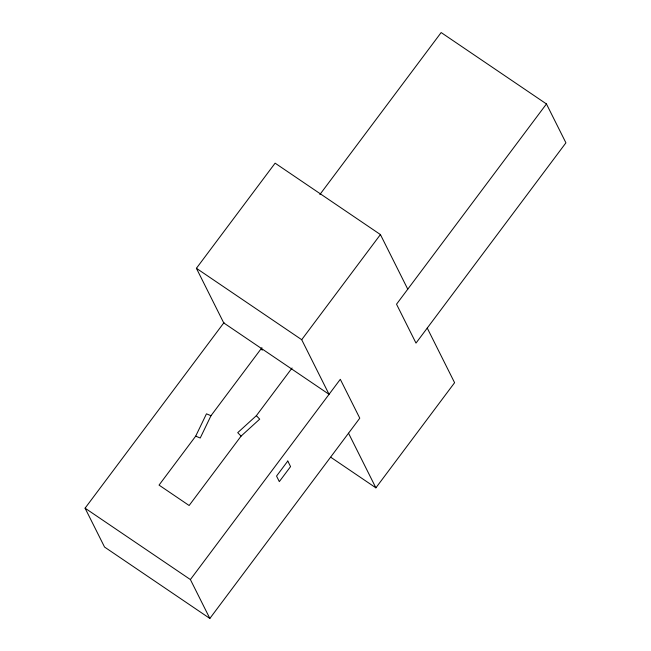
<?xml version="1.0" encoding="UTF-8"?>
<svg xmlns="http://www.w3.org/2000/svg" width="651" height="651" viewBox="0 0 651 651"><rect width="100%" height="100%" fill="white"/><g stroke="black" fill="none" stroke-linecap="round" stroke-linejoin="round"><path stroke-width="0.98" d="M292.071 367.994L256.364 415.688L259.708 419.138L241.082 436.113L189.132 505.502L159.039 485.101L195.699 436.137L206.473 413.833L210.989 415.712L261.922 347.691M210.989 415.712L200.223 438.017L195.699 436.137M196.407 268.302L301.706 339.7L329.064 394.327L223.757 322.929L196.407 268.302L275.113 163.165L380.42 234.563L407.77 289.19M209.85 618.45L190.385 579.561L340.302 379.305L359.775 418.186L209.85 618.45L104.551 547.052L85.078 508.171L224.034 322.562M319.869 194.551L441.15 32.55L546.449 103.948L565.922 142.829L415.997 343.093L396.524 304.204L546.449 103.948M301.706 339.7L380.42 234.563M330.757 457.238L375.887 487.835L454.593 382.698L427.243 328.071M256.364 415.688L237.729 432.663L241.082 436.113M85.078 508.171L190.385 579.561M348.529 433.208L375.887 487.835M261.368 348.423L262.247 350.197M287.783 461.046L276.545 476.068L279.32 481.618L290.566 466.604L287.783 461.046"/></g></svg>
